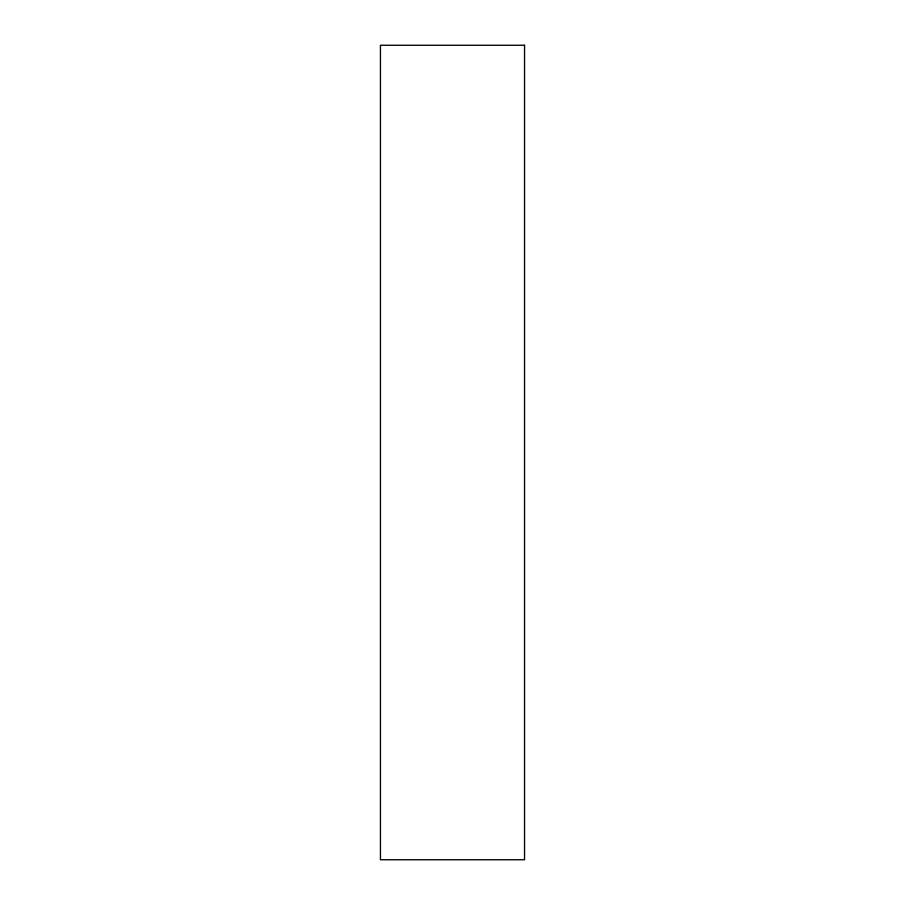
<?xml version="1.0" encoding="UTF-8"?>
<svg xmlns="http://www.w3.org/2000/svg" width="905" height="905" viewBox="0 0 905 905"><rect width="100%" height="100%" fill="white"/><g stroke="black" fill="none" stroke-linecap="round" stroke-linejoin="round"><path stroke-width="1.36" d="M524.549 45.25L380.451 45.25L380.451 859.75L524.549 859.75L524.549 45.25"/></g></svg>
